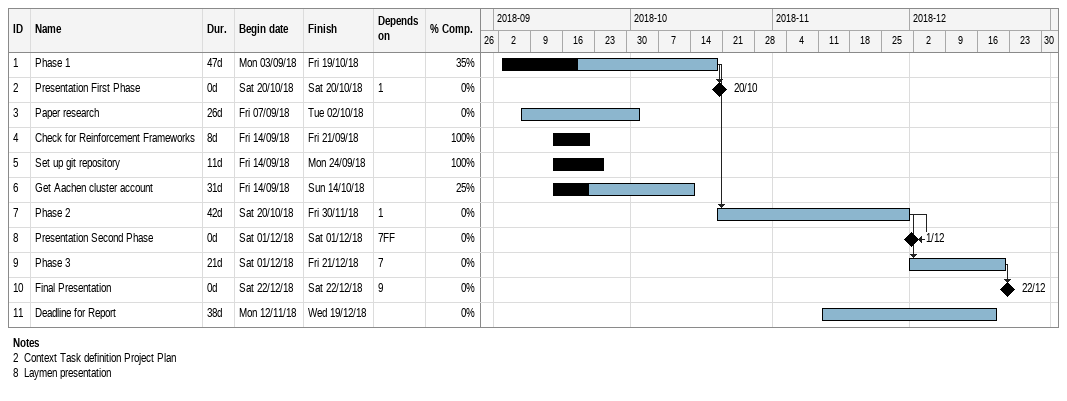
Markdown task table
| ID | Task | Duration | Start | Finish | Predecessors | % complete |
|---|---|---|---|---|---|---|
| 1 | Phase 1 | 47d | 2018-09-03 | 2018-10-19 |  | 35 |
| 2 | Presentation First Phase | 0d | 2018-10-20 | 2018-10-20 | 1 | 0 |
| 3 | Paper research | 26d | 2018-09-07 | 2018-10-02 |  | 0 |
| 4 | Check for Reinforcement Frameworks | 8d | 2018-09-14 | 2018-09-21 |  | 100 |
| 5 | Set up git repository | 11d | 2018-09-14 | 2018-09-24 |  | 100 |
| 6 | Get Aachen cluster account | 31d | 2018-09-14 | 2018-10-14 |  | 25 |
| 7 | Phase 2 | 42d | 2018-10-20 | 2018-11-30 | 1 | 0 |
| 8 | Presentation Second Phase | 0d | 2018-12-01 | 2018-12-01 | 7FF | 0 |
| 9 | Phase 3 | 21d | 2018-12-01 | 2018-12-21 | 7 | 0 |
| 10 | Final Presentation | 0d | 2018-12-22 | 2018-12-22 | 9 | 0 |
| 11 | Deadline for Report | 38d | 2018-11-12 | 2018-12-19 |  | 0 |

Notes
- 2: Context Task definition Project Plan
- 8: Laymen presentation
